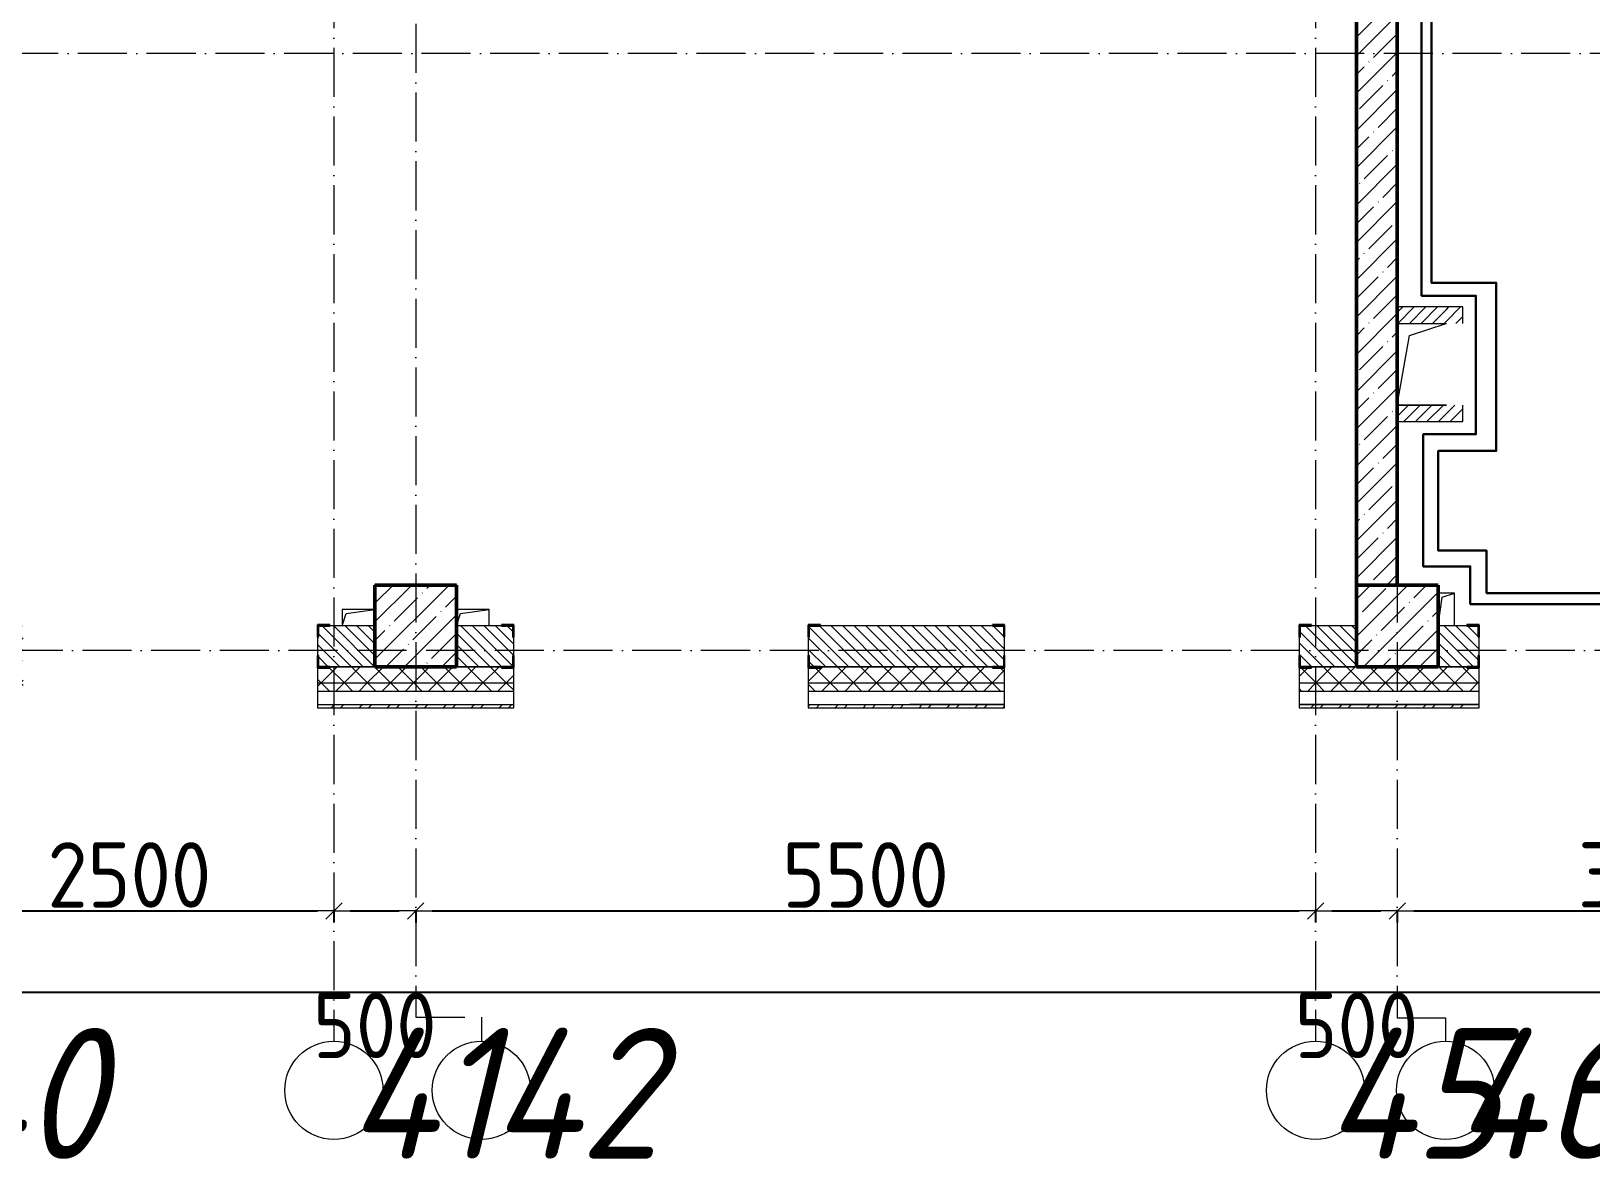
# Model space of a CAD drawing. Header units: millimetres. Extents: x -401725 to 250493, y 305116 to 802890.
# Drawn here: x 197579 to 207112, y 511189 to 518083 of the extents above; entities that cross this region are included whole.
import ezdxf

# ---------------------------------------------------------------- set-up
doc = ezdxf.new("R2010")
doc.units = ezdxf.units.MM
doc.linetypes.add('50_200_ШТРИХ_1Т_ш5_п1_п1_', pattern=[700, 500, -100, 0, -100])
for name, color, linetype, lineweight in [('A-____-____-DIMS', 7, 'Continuous', 9), ('A-FLOR-____-OTLN', 7, 'Continuous', 9), ('A-GENM-____-MCUT', 7, 'Continuous', 25), ('A-GENM-____-OTLN', 7, 'Continuous', 9), ('A-GENM-____-OTLN-1', 7, 'Continuous', 25), ('A-WALL-____-MCUT', 7, 'Continuous', 13), ('A-WALL-____-MCUT-1', 7, 'Continuous', 9), ('A-WALL-____-MCUT-2', 7, 'Continuous', 50), ('A-WALL-____-PATT-1', 7, 'Continuous', 9), ('A-WALL-FNSH-MCUT-1', 7, 'Continuous', 9), ('B2.11)', 212, 'Continuous', 30), ('B2.2.16)', 30, 'Continuous', 30), ('S-COLS-____-MCUT', 7, 'Continuous', 50), ('S-COLS-____-OTLN', 7, 'Continuous', 9), ('S-GRID-____-IDEN', 7, 'Continuous', 9), ('S-GRID-____-OTLN-1', 7, '50_200_ШТРИХ_1Т_ш5_п1_п1_', 9)]:
    doc.layers.add(name, color=color, linetype=linetype, lineweight=lineweight)
doc.styles.add('ISOCPEUR_I_9', font='isocpeui.ttf', dxfattribs={"width": 0.9, "height": 250})
doc.styles.add('СПДС', font='isocpeur.ttf', dxfattribs={"width": 0.9})
doc.dimstyles.new('Размера А3', dxfattribs={"dimtxt": 200, "dimasz": 100, "dimexe": 70, "dimexo": 100, "dimgap": 20, "dimtad": 1, "dimdec": 0, "dimrnd": 10, "dimzin": 0, "dimdsep": 46, "dimtxsty": 'СПДС', "dimblk": 'ARROWHEAD_6', "dimcen": 1, "dimclrd": 256, "dimclre": 256, "dimclrt": 256, "dimazin": 0, "dimtfac": 1, "dimtdec": 0, "dimtmove": 2, "dimatfit": 3, "dimfxl": 1, "dimtolj": 1, "dimtzin": 0, "dimarcsym": 0})
pattern_1 = [(45, (142429.06, 459015.94), (-70.71068, 70.71068), []), (135, (142429.06, 459015.94), (-70.71068, -70.71068), [])]
pattern_2 = [(135, (142429.057, 459015.94), (-35.35534, -35.35534), [])]
pattern_3 = [(45, (142429.057, 459015.94), (-35.35534, 35.35534), [])]
pattern_4 = [(45, (142429.06, 459015.94), (-85.53659, 85.53659), []), (45, (142486.08, 459015.94), (-85.53659, 85.53659), [])]

# ---------------------------------------------------------------- blocks, each defined once
blk = doc.blocks.new('BSC_Колонна _Прямоугольная - 500х500-V20-АР1_План отверстий 3 этажа в осях 1-64_Ю-ЯЯ')
at = {"layer": 'S-COLS-____-OTLN'}
h = blk.add_hatch(dxfattribs=at)
h.set_pattern_fill('FP_27', color=256, style=0, pattern_type=2)
h.set_pattern_definition([(45, (-63500, -55431.04), (-114.04925, 114.04925), []), (45, (-63385.95, -55431.04), (-114.04925, 114.04925), [201.613, -40.323, 3.353, -36.97])])
h.paths.add_polyline_path([(-250, -250), (250, -250), (250, 250), (-250, 250)], flags=0)
at = {"layer": 'S-COLS-____-MCUT'}
for p, q in [((250, 250), (-250, 250)), ((-250, 250), (-250, -250)), ((250, -250), (250, 250)), ((-250, -250), (250, -250))]:
    blk.add_line(p, q, dxfattribs=at)
blk = doc.blocks.new('BSC_Колонна _Прямоугольная - 500х500-V62-АР1_План отверстий 3 этажа в осях 1-64_Ю-ЯЯ')
at = {"layer": 'S-COLS-____-OTLN'}
h = blk.add_hatch(dxfattribs=at)
h.set_pattern_fill('FP_70', color=256, style=0, pattern_type=2)
h.set_pattern_definition([(45, (-57500, -55431.04), (-114.04925, 114.04925), []), (45, (-57385.95, -55431.04), (-114.04925, 114.04925), [201.613, -40.323, 3.353, -36.97])])
h.paths.add_polyline_path([(-250, -250), (250, -250), (250, 250), (-250, 250), (-250, 177.9)], flags=0)
at = {"layer": 'S-COLS-____-MCUT'}
for p, q in [((250, 250), (-250, 250)), ((-250, 250), (-250, -250)), ((250, -250), (250, 250)), ((-250, -250), (250, -250))]:
    blk.add_line(p, q, dxfattribs=at)
blk = doc.blocks.new('Фахверк_СКБ_Уголок - 250_2700-27497298-АР1_План отверстий 3 этажа в осях 1-64_Ю-ЯЯ')
at = {"layer": 'A-GENM-____-MCUT'}
for p, q in [((200, 181), (125, 181)), ((125, 181), (125, 106)), ((125, 106), (131, 106)), ((131, 106), (131, 175)), ((131, 175), (200, 175)), ((200, 175), (200, 181)), ((131, -6), (125, -6)), ((125, -6), (125, -81)), ((125, -81), (200, -81)), ((131, -75), (131, -6)), ((200, -75), (131, -75)), ((200, -81), (200, -75))]:
    blk.add_line(p, q, dxfattribs=at)
blk = doc.blocks.new('AR_Отверстие прямоугольное _в плите_ - AR_Отверстие прямоугольное _в плите_-V178-АР1_План отверстий 3 этажа в осях 1-64_Ю-ЯЯ')
at = {"layer": 'A-GENM-____-OTLN'}
for p, q in [((100, 50), (-100, 50)), ((-100, -50), (-75, 25)), ((-75, 25), (100, 50)), ((100, -50), (100, 50))]:
    blk.add_line(p, q, dxfattribs=at)
blk = doc.blocks.new('AR_Отверстие прямоугольное _в плите_ - AR_Отверстие прямоугольное _в плите_-30510843-АР1_План отверстий 3 этажа в осях 1-64_Ю-ЯЯ')
at = {"layer": 'A-GENM-____-OTLN'}
for p, q in [((50, 100), (-50, 100)), ((-25, 75), (50, 100)), ((50, -100), (50, 100)), ((-50, -100), (-25, 75))]:
    blk.add_line(p, q, dxfattribs=at)
blk = doc.blocks.new('AR_Отверстие прямоугольное _в плите_ - AR_Отверстие прямоугольное _в плите_-V185-АР1_План отверстий 3 этажа в осях 1-64_Ю-ЯЯ')
at = {"layer": 'A-GENM-____-OTLN'}
for p, q in [((100, 50), (-100, 50)), ((-100, 50), (-100, -50)), ((-100, -50), (-75, 25)), ((-75, 25), (100, 50))]:
    blk.add_line(p, q, dxfattribs=at)
blk = doc.blocks.new('AR_Отверстие прямоугольное _в плите_ - AR_Отверстие прямоугольное _в плите_-30459333-АР1_План отверстий 3 этажа в осях 1-64_Ю-ЯЯ')
at = {"layer": 'A-GENM-____-OTLN'}
for p, q in [((-75, 175), (148.4, 249.5)), ((-150, -250), (-75, 175)), ((-150, -250), (150, -250))]:
    blk.add_line(p, q, dxfattribs=at)
blk = doc.blocks.new('Ось сетки - Круг_Ø6_00__ISO-2_5_0_9K_-25732049-АР1_План отверстий 3 этажа в осях 1-64_Ю-ЯЯ')
at = {"layer": 'S-GRID-____-IDEN'}
blk.add_circle((0, 0), 3, dxfattribs=at)
blk = doc.blocks.new('ARROWHEAD_6')
at = {"color": 0, "linetype": 'Continuous'}
for p, q in [((0, 0), (-1, 0)), ((-0.5, -0.5), (0.5, 0.5))]:
    blk.add_line(p, q, dxfattribs=at)
blk = doc.blocks.new('*D2580')
at = {"layer": 'A-____-____-DIMS', "lineweight": -2, "transparency": 16777216}
for p, q in [((196929.1, 512710.5), (196929.1, 512634.4)), ((197029.1, 512704.4), (199329.1, 512704.4)), ((199429.1, 512710.5), (199429.1, 512634.4))]:
    blk.add_line(p, q, dxfattribs=at)
at = {"layer": 'Defpoints', "color": 0, "transparency": 16777216}
for p in [(196929.1, 512810.5), (199429.1, 512810.5), (199429.1, 512704.4)]:
    blk.add_point(p, dxfattribs=at)
at = {"layer": 'A-____-____-DIMS', "lineweight": -2, "transparency": 16777216, "xscale": 100, "yscale": 100, "zscale": 100, "rotation": 180}
blk.add_blockref('ARROWHEAD_6', (196929.1, 512704.4), dxfattribs=at)
at = {"layer": 'A-____-____-DIMS', "lineweight": -2, "transparency": 16777216, "xscale": 100, "yscale": 100, "zscale": 100}
blk.add_blockref('ARROWHEAD_6', (199429.1, 512704.4), dxfattribs=at)
at = {"layer": 'A-____-____-DIMS', "transparency": 16777216, "insert": (198179.1, 512924.4), "char_height": 400, "attachment_point": 5, "style": 'СПДС'}
blk.add_mtext('\\A1;2500', dxfattribs=at)
blk = doc.blocks.new('*D2581')
at = {"layer": 'A-____-____-DIMS', "lineweight": -2, "transparency": 16777216}
for p, q in [((199429.1, 512710.5), (199429.1, 512634.4)), ((199529.1, 512704.4), (199829.1, 512704.4)), ((199929.1, 512710.5), (199929.1, 512634.4))]:
    blk.add_line(p, q, dxfattribs=at)
at = {"layer": 'Defpoints', "color": 0, "transparency": 16777216}
for p in [(199429.1, 512810.5), (199929.1, 512810.5), (199929.1, 512704.4)]:
    blk.add_point(p, dxfattribs=at)
at = {"layer": 'A-____-____-DIMS', "lineweight": -2, "transparency": 16777216, "xscale": 100, "yscale": 100, "zscale": 100, "rotation": 180}
blk.add_blockref('ARROWHEAD_6', (199429.1, 512704.4), dxfattribs=at)
at = {"layer": 'A-____-____-DIMS', "lineweight": -2, "transparency": 16777216, "xscale": 100, "yscale": 100, "zscale": 100}
blk.add_blockref('ARROWHEAD_6', (199929.1, 512704.4), dxfattribs=at)
at = {"layer": 'A-____-____-DIMS', "transparency": 16777216, "insert": (199679.1, 512004.4), "char_height": 400, "attachment_point": 5, "style": 'СПДС'}
blk.add_mtext('\\A1;500', dxfattribs=at)
blk = doc.blocks.new('*D2582')
at = {"layer": 'A-____-____-DIMS', "lineweight": -2, "transparency": 16777216}
for p, q in [((199929.1, 512710.5), (199929.1, 512634.4)), ((200029.1, 512704.4), (205329.1, 512704.4)), ((205429.1, 512710.5), (205429.1, 512634.4))]:
    blk.add_line(p, q, dxfattribs=at)
at = {"layer": 'Defpoints', "color": 0, "transparency": 16777216}
for p in [(199929.1, 512810.5), (205429.1, 512810.5), (205429.1, 512704.4)]:
    blk.add_point(p, dxfattribs=at)
at = {"layer": 'A-____-____-DIMS', "lineweight": -2, "transparency": 16777216, "xscale": 100, "yscale": 100, "zscale": 100, "rotation": 180}
blk.add_blockref('ARROWHEAD_6', (199929.1, 512704.4), dxfattribs=at)
at = {"layer": 'A-____-____-DIMS', "lineweight": -2, "transparency": 16777216, "xscale": 100, "yscale": 100, "zscale": 100}
blk.add_blockref('ARROWHEAD_6', (205429.1, 512704.4), dxfattribs=at)
at = {"layer": 'A-____-____-DIMS', "transparency": 16777216, "insert": (202679.1, 512924.4), "char_height": 400, "attachment_point": 5, "style": 'СПДС'}
blk.add_mtext('\\A1;5500', dxfattribs=at)
blk = doc.blocks.new('*D2583')
at = {"layer": 'A-____-____-DIMS', "lineweight": -2, "transparency": 16777216}
for p, q in [((205429.1, 512710.5), (205429.1, 512634.4)), ((205529.1, 512704.4), (205829.1, 512704.4)), ((205929.1, 512710.5), (205929.1, 512634.4))]:
    blk.add_line(p, q, dxfattribs=at)
at = {"layer": 'Defpoints', "color": 0, "transparency": 16777216}
for p in [(205429.1, 512810.5), (205929.1, 512810.5), (205929.1, 512704.4)]:
    blk.add_point(p, dxfattribs=at)
at = {"layer": 'A-____-____-DIMS', "lineweight": -2, "transparency": 16777216, "xscale": 100, "yscale": 100, "zscale": 100, "rotation": 180}
blk.add_blockref('ARROWHEAD_6', (205429.1, 512704.4), dxfattribs=at)
at = {"layer": 'A-____-____-DIMS', "lineweight": -2, "transparency": 16777216, "xscale": 100, "yscale": 100, "zscale": 100}
blk.add_blockref('ARROWHEAD_6', (205929.1, 512704.4), dxfattribs=at)
at = {"layer": 'A-____-____-DIMS', "transparency": 16777216, "insert": (205679.1, 512004.4), "char_height": 400, "attachment_point": 5, "style": 'СПДС'}
blk.add_mtext('\\A1;500', dxfattribs=at)
blk = doc.blocks.new('*D2584')
at = {"layer": 'A-____-____-DIMS', "lineweight": -2, "transparency": 16777216}
for p, q in [((205929.1, 512710.5), (205929.1, 512634.4)), ((206029.1, 512704.4), (209029.1, 512704.4)), ((209129.1, 512710.5), (209129.1, 512634.4))]:
    blk.add_line(p, q, dxfattribs=at)
at = {"layer": 'Defpoints', "color": 0, "transparency": 16777216}
for p in [(205929.1, 512810.5), (209129.1, 512810.5), (209129.1, 512704.4)]:
    blk.add_point(p, dxfattribs=at)
at = {"layer": 'A-____-____-DIMS', "lineweight": -2, "transparency": 16777216, "xscale": 100, "yscale": 100, "zscale": 100, "rotation": 180}
blk.add_blockref('ARROWHEAD_6', (205929.1, 512704.4), dxfattribs=at)
at = {"layer": 'A-____-____-DIMS', "lineweight": -2, "transparency": 16777216, "xscale": 100, "yscale": 100, "zscale": 100}
blk.add_blockref('ARROWHEAD_6', (209129.1, 512704.4), dxfattribs=at)
at = {"layer": 'A-____-____-DIMS', "transparency": 16777216, "insert": (207529.1, 512924.4), "char_height": 400, "attachment_point": 5, "style": 'СПДС'}
blk.add_mtext('\\A1;3200', dxfattribs=at)
blk = doc.blocks.new('*D2587')
at = {"layer": 'A-____-____-DIMS', "lineweight": -2, "transparency": 16777216}
for p, q in [((140079.1, 512213.7), (140079.1, 512137.6)), ((140179.1, 512207.6), (213379.1, 512207.6)), ((213479.1, 512213.7), (213479.1, 512137.6))]:
    blk.add_line(p, q, dxfattribs=at)
at = {"layer": 'Defpoints', "color": 0, "transparency": 16777216}
for p in [(140079.1, 512313.7), (213479.1, 512313.7), (213479.1, 512207.6)]:
    blk.add_point(p, dxfattribs=at)
at = {"layer": 'A-____-____-DIMS', "lineweight": -2, "transparency": 16777216, "xscale": 100, "yscale": 100, "zscale": 100, "rotation": 180}
blk.add_blockref('ARROWHEAD_6', (140079.1, 512207.6), dxfattribs=at)
at = {"layer": 'A-____-____-DIMS', "lineweight": -2, "transparency": 16777216, "xscale": 100, "yscale": 100, "zscale": 100}
blk.add_blockref('ARROWHEAD_6', (213479.1, 512207.6), dxfattribs=at)
at = {"layer": 'A-____-____-DIMS', "transparency": 16777216, "insert": (176779.1, 512427.6), "char_height": 400, "attachment_point": 5, "style": 'СПДС'}
blk.add_mtext('\\A1;73400', dxfattribs=at)

msp = doc.modelspace()

# ---------------------------------------------------------------- hatches: boundary and pattern name
at = {"layer": 'A-WALL-____-PATT-1'}
h = msp.add_hatch(dxfattribs=at)
h.set_pattern_fill('FP_12', color=256, style=0, pattern_type=2)
h.set_pattern_definition([(45, (142429.06, 459015.94), (-114.04925, 114.04925), []), (45, (142543.1, 459015.94), (-114.04925, 114.04925), [201.612, -40.322, 3.353, -36.97])])
h.paths.add_polyline_path([(205929.0567, 514696.983), (205929.0567, 521696.983), (205679.0567, 521696.983), (205679.0567, 514696.983)], flags=0)
h = msp.add_hatch(dxfattribs=at)
h.set_pattern_fill('FP_8', color=256, style=0, pattern_type=2)
h.set_pattern_definition(pattern_3)
h.paths.add_polyline_path([(205929.0567, 516296.983), (206229.0567, 516296.983), (206229.0567, 516396.983), (205929.0567, 516396.983)], flags=0)
h = msp.add_hatch(dxfattribs=at)
h.set_pattern_fill('FP_8', color=256, style=0, pattern_type=2)
h.set_pattern_definition(pattern_3)
h.paths.add_polyline_path([(206229.0567, 516296.983), (206329.0567, 516296.983), (206329.0567, 516396.983), (206229.0567, 516396.983)], flags=0)
h = msp.add_hatch(dxfattribs=at)
h.set_pattern_fill('FP_8', color=256, style=0, pattern_type=2)
h.set_pattern_definition(pattern_3)
h.paths.add_polyline_path([(205929.0567, 515696.983), (206329.0567, 515696.983), (206329.0567, 515796.983), (205929.0567, 515796.983)], flags=0)
h = msp.add_hatch(dxfattribs=at)
h.set_pattern_fill('FP_9', color=256, style=0, pattern_type=2)
h.set_pattern_definition(pattern_2)
h.paths.add_polyline_path([(197179.0567, 514196.983), (197523.0567, 514196.983), (197523.0567, 514265.983), (197529.0567, 514265.983), (197529.0567, 514377.983), (197523.0567, 514377.983), (197523.0567, 514446.983), (197179.0567, 514446.983)], flags=0)
h.paths.add_polyline_path([(199679.0567, 514196.983), (199679.0567, 514446.983), (199335.0567, 514446.983), (199335.0567, 514377.983), (199329.0567, 514377.983), (199329.0567, 514265.983), (199335.0567, 514265.983), (199335.0567, 514196.983), (199404.0567, 514196.983)], flags=0)
h = msp.add_hatch(dxfattribs=at)
h.set_pattern_fill('FP_9', color=256, style=0, pattern_type=2)
h.set_pattern_definition(pattern_2)
h.paths.add_polyline_path([(205335.0567, 514196.983), (205679.0567, 514196.983), (205679.0567, 514446.983), (205335.0567, 514446.983), (205335.0567, 514377.983), (205329.0567, 514377.983), (205329.0567, 514265.983), (205335.0567, 514265.983)], flags=0)
h.paths.add_polyline_path([(203454.0567, 514196.983), (203523.0567, 514196.983), (203523.0567, 514265.983), (203529.0567, 514265.983), (203529.0567, 514377.983), (203523.0567, 514377.983), (203523.0567, 514446.983), (202335.0567, 514446.983), (202335.0567, 514377.983), (202329.0567, 514377.983), (202329.0567, 514265.983), (202335.0567, 514265.983), (202335.0567, 514196.983), (202508.8166, 514196.983)], flags=0)
h.paths.add_polyline_path([(200523.0567, 514196.983), (200523.0567, 514265.983), (200529.0567, 514265.983), (200529.0567, 514377.983), (200523.0567, 514377.983), (200523.0567, 514446.983), (200179.0567, 514446.983), (200179.0567, 514196.983), (200454.0567, 514196.983)], flags=0)
h = msp.add_hatch(dxfattribs=at)
h.set_pattern_fill('FP_9', color=256, style=0, pattern_type=2)
h.set_pattern_definition(pattern_2)
h.paths.add_polyline_path([(208879.0567, 514196.983), (208879.0567, 514446.983), (207435.0567, 514446.983), (207435.0567, 514377.983), (207429.0567, 514377.983), (207429.0567, 514265.983), (207435.0567, 514265.983), (207435.0567, 514196.983), (207811.2094, 514196.983)], flags=0)
h.paths.add_polyline_path([(206179.0567, 514196.983), (206423.0567, 514196.983), (206423.0567, 514265.983), (206429.0567, 514265.983), (206429.0567, 514377.983), (206423.0567, 514377.983), (206423.0567, 514446.983), (206179.0567, 514446.983), (206179.0567, 514202.983)], flags=0)
h = msp.add_hatch(dxfattribs=at)
h.set_pattern_fill('FP_4', color=256, style=0, pattern_type=2)
h.set_pattern_definition(pattern_1)
h.paths.add_polyline_path([(216648.5309, 514096.983), (216729.0567, 514096.983), (216729.0567, 514196.983), (210379.0567, 514196.983), (210379.0567, 514096.983), (213113.6023, 514096.983)], flags=0)
h.paths.add_polyline_path([(206043.7451, 514096.983), (206429.0567, 514096.983), (206429.0567, 514190.983), (206354.0567, 514190.983), (206354.0567, 514196.983), (205404.0567, 514196.983), (205404.0567, 514190.983), (205329.0567, 514190.983), (205329.0567, 514096.983), (205679.0567, 514096.983)], flags=0)
h.paths.add_polyline_path([(207811.2094, 514096.983), (209379.0567, 514096.983), (209379.0567, 514196.983), (207504.0567, 514196.983), (207504.0567, 514190.983), (207429.0567, 514190.983), (207429.0567, 514096.983)], flags=0)
h.paths.add_polyline_path([(202404.0567, 514096.983), (203529.0567, 514096.983), (203529.0567, 514190.983), (203454.0567, 514190.983), (203454.0567, 514196.983), (202404.0567, 514196.983), (202404.0567, 514190.983), (202329.0567, 514190.983), (202329.0567, 514096.983), (202335.0567, 514096.983)], flags=0)
h.paths.add_polyline_path([(200529.0567, 514096.983), (200529.0567, 514190.983), (200454.0567, 514190.983), (200454.0567, 514196.983), (199404.0567, 514196.983), (199404.0567, 514190.983), (199329.0567, 514190.983), (199329.0567, 514096.983), (199857.6201, 514096.983)], flags=0)
h.paths.add_polyline_path([(196404.0567, 514096.983), (197529.0567, 514096.983), (197529.0567, 514190.983), (197454.0567, 514190.983), (197454.0567, 514196.983), (196404.0567, 514196.983), (196404.0567, 514190.983), (196329.0567, 514190.983), (196329.0567, 514096.983)], flags=0)
h.paths.add_polyline_path([(194454.0567, 514096.983), (194529.0567, 514096.983), (194529.0567, 514190.983), (194454.0567, 514190.983), (194454.0567, 514196.983), (193404.0567, 514196.983), (193404.0567, 514190.983), (193329.0567, 514190.983), (193329.0567, 514096.983), (193671.4951, 514096.983)], flags=0)
h.paths.add_polyline_path([(190679.0567, 514096.983), (191529.0567, 514096.983), (191529.0567, 514190.983), (191454.0567, 514190.983), (191454.0567, 514196.983), (190404.0567, 514196.983), (190404.0567, 514190.983), (190329.0567, 514190.983), (190329.0567, 514096.983), (190404.0567, 514096.983)], flags=0)
h.paths.add_polyline_path([(188369.1023, 514096.983), (188529.0567, 514096.983), (188529.0567, 514190.983), (188454.0567, 514190.983), (188454.0567, 514196.983), (186854.0567, 514196.983), (186854.0567, 514190.983), (186779.0567, 514190.983), (186779.0567, 514096.983), (187485.3701, 514096.983)], flags=0)
h.paths.add_polyline_path([(184834.1737, 514096.983), (184979.0567, 514096.983), (184979.0567, 514190.983), (184904.0567, 514190.983), (184904.0567, 514196.983), (183854.0567, 514196.983), (183854.0567, 514190.983), (183779.0567, 514190.983), (183779.0567, 514096.983)], flags=0)
h.paths.add_polyline_path([(181979.0567, 514096.983), (181979.0567, 514190.983), (181904.0567, 514190.983), (181904.0567, 514196.983), (180854.0567, 514196.983), (180854.0567, 514190.983), (180779.0567, 514190.983), (180779.0567, 514096.983), (181299.2451, 514096.983)], flags=0)
h.paths.add_polyline_path([(178648.0487, 514096.983), (178979.0567, 514096.983), (178979.0567, 514190.983), (178904.0567, 514190.983), (178904.0567, 514196.983), (177854.0567, 514196.983), (177854.0567, 514190.983), (177779.0567, 514190.983), (177779.0567, 514096.983), (178206.1826, 514096.983)], flags=0)
h.paths.add_polyline_path([(174854.0567, 514096.983), (175979.0567, 514096.983), (175979.0567, 514190.983), (175904.0567, 514190.983), (175904.0567, 514196.983), (174854.0567, 514196.983), (174854.0567, 514190.983), (174779.0567, 514190.983), (174779.0567, 514096.983), (174785.0567, 514096.983)], flags=0)
h.paths.add_polyline_path([(171779.0567, 514096.983), (172979.0567, 514096.983), (172979.0567, 514190.983), (172904.0567, 514190.983), (172904.0567, 514196.983), (171854.0567, 514196.983), (171854.0567, 514190.983), (171779.0567, 514190.983)], flags=0)
h.paths.add_polyline_path([(169979.0567, 514096.983), (169979.0567, 514190.983), (169904.0567, 514190.983), (169904.0567, 514196.983), (168854.0567, 514196.983), (168854.0567, 514190.983), (168779.0567, 514190.983), (168779.0567, 514096.983), (169810.7272, 514096.983)], flags=0)
h.paths.add_polyline_path([(165854.0567, 514096.983), (166979.0567, 514096.983), (166979.0567, 514190.983), (166904.0567, 514190.983), (166904.0567, 514196.983), (165854.0567, 514196.983), (165854.0567, 514190.983), (165779.0567, 514190.983), (165779.0567, 514096.983), (165785.0567, 514096.983)], flags=0)
h.paths.add_polyline_path([(163979.0567, 514096.983), (163979.0567, 514190.983), (163904.0567, 514190.983), (163904.0567, 514196.983), (162854.0567, 514196.983), (162854.0567, 514190.983), (162779.0567, 514190.983), (162779.0567, 514096.983), (163904.0567, 514096.983)], flags=0)
h.paths.add_polyline_path([(160629.0567, 514096.983), (160979.0567, 514096.983), (160979.0567, 514190.983), (160904.0567, 514190.983), (160904.0567, 514196.983), (159854.0567, 514196.983), (159854.0567, 514190.983), (159779.0567, 514190.983), (159779.0567, 514096.983), (160129.0567, 514096.983)], flags=0)
h.paths.add_polyline_path([(158779.0567, 514096.983), (158779.0567, 514190.983), (158704.0567, 514190.983), (158704.0567, 514196.983), (148979.0567, 514196.983), (148979.0567, 514096.983), (158322.2094, 514096.983)], flags=0)
h.paths.add_polyline_path([(147979.0567, 514096.983), (147979.0567, 514196.983), (139979.0567, 514196.983), (139979.0567, 514096.983), (145949.9594, 514096.983)], flags=0)
h = msp.add_hatch(dxfattribs=at)
h.set_pattern_fill('FP_4', color=256, style=0, pattern_type=2)
h.set_pattern_definition(pattern_1)
h.paths.add_polyline_path([(216729.0567, 514046.983), (216729.0567, 514096.983), (210379.0567, 514096.983), (210379.0567, 514046.983), (216648.5309, 514046.983)], flags=0)
h.paths.add_polyline_path([(209379.0567, 514046.983), (209379.0567, 514096.983), (207429.0567, 514096.983), (207429.0567, 514046.983), (207811.2094, 514046.983)], flags=0)
h.paths.add_polyline_path([(203529.0567, 514046.983), (203529.0567, 514096.983), (202329.0567, 514096.983), (202329.0567, 514046.983), (202508.8166, 514046.983)], flags=0)
h.paths.add_polyline_path([(206043.7451, 514046.983), (206429.0567, 514046.983), (206429.0567, 514096.983), (205329.0567, 514096.983), (205329.0567, 514046.983)], flags=0)
h.paths.add_polyline_path([(199857.6201, 514046.983), (200529.0567, 514046.983), (200529.0567, 514096.983), (199329.0567, 514096.983), (199329.0567, 514046.983)], flags=0)
h.paths.add_polyline_path([(197529.0567, 514046.983), (197529.0567, 514096.983), (196329.0567, 514096.983), (196329.0567, 514046.983), (197206.4237, 514046.983)], flags=0)
h.paths.add_polyline_path([(194529.0567, 514046.983), (194529.0567, 514096.983), (193329.0567, 514096.983), (193329.0567, 514046.983), (193671.4951, 514046.983)], flags=0)
h.paths.add_polyline_path([(191529.0567, 514046.983), (191529.0567, 514096.983), (190329.0567, 514096.983), (190329.0567, 514046.983), (191020.2987, 514046.983)], flags=0)
h.paths.add_polyline_path([(188529.0567, 514046.983), (188529.0567, 514096.983), (186779.0567, 514096.983), (186779.0567, 514046.983), (188369.1023, 514046.983)], flags=0)
h.paths.add_polyline_path([(184979.0567, 514046.983), (184979.0567, 514096.983), (183779.0567, 514096.983), (183779.0567, 514046.983), (184834.1737, 514046.983)], flags=0)
h.paths.add_polyline_path([(181979.0567, 514046.983), (181979.0567, 514096.983), (180779.0567, 514096.983), (180779.0567, 514046.983), (181299.2451, 514046.983)], flags=0)
h.paths.add_polyline_path([(178979.0567, 514046.983), (178979.0567, 514096.983), (177779.0567, 514096.983), (177779.0567, 514046.983), (178648.0487, 514046.983)], flags=0)
h.paths.add_polyline_path([(174779.0567, 514046.983), (175979.0567, 514046.983), (175979.0567, 514096.983), (174779.0567, 514096.983)], flags=0)
h.paths.add_polyline_path([(172461.9237, 514046.983), (172979.0567, 514046.983), (172979.0567, 514096.983), (171779.0567, 514096.983), (171779.0567, 514046.983)], flags=0)
h.paths.add_polyline_path([(169810.7272, 514046.983), (169979.0567, 514046.983), (169979.0567, 514096.983), (168779.0567, 514096.983), (168779.0567, 514046.983), (168926.9951, 514046.983)], flags=0)
h.paths.add_polyline_path([(166979.0567, 514046.983), (166979.0567, 514096.983), (165779.0567, 514096.983), (165779.0567, 514046.983), (166275.7987, 514046.983)], flags=0)
h.paths.add_polyline_path([(163624.6022, 514046.983), (163979.0567, 514046.983), (163979.0567, 514096.983), (162779.0567, 514096.983), (162779.0567, 514046.983)], flags=0)
h.paths.add_polyline_path([(160973.4058, 514046.983), (160979.0567, 514046.983), (160979.0567, 514096.983), (159779.0567, 514096.983), (159779.0567, 514046.983), (160089.6737, 514046.983)], flags=0)
h.paths.add_polyline_path([(158322.2094, 514046.983), (158779.0567, 514046.983), (158779.0567, 514096.983), (148979.0567, 514096.983), (148979.0567, 514046.983), (156554.7451, 514046.983)], flags=0)
h.paths.add_polyline_path([(147979.0567, 514046.983), (147979.0567, 514096.983), (139879.0567, 514096.983), (139879.0567, 514046.983), (145949.9594, 514046.983)], flags=0)
h = msp.add_hatch(dxfattribs=at)
h.set_pattern_fill('FP_6', color=256, style=0, pattern_type=2)
h.set_pattern_definition(pattern_4)
h.paths.add_polyline_path([(202508.8166, 513946.983), (202949.0567, 513946.983), (202949.0567, 513966.983), (202329.0567, 513966.983), (202329.0567, 513946.983)], flags=0)
h.paths.add_polyline_path([(200529.0567, 513946.983), (200529.0567, 513966.983), (199329.0567, 513966.983), (199329.0567, 513946.983), (199857.6201, 513946.983)], flags=0)
h.paths.add_polyline_path([(196329.0567, 513946.983), (197529.0567, 513946.983), (197529.0567, 513966.983), (196329.0567, 513966.983)], flags=0)
h.paths.add_polyline_path([(194529.0567, 513946.983), (194529.0567, 513966.983), (193329.0567, 513966.983), (193329.0567, 513946.983), (193671.4951, 513946.983)], flags=0)
h.paths.add_polyline_path([(191020.2987, 513946.983), (191529.0567, 513946.983), (191529.0567, 513966.983), (190329.0567, 513966.983), (190329.0567, 513946.983)], flags=0)
h.paths.add_polyline_path([(188529.0567, 513946.983), (188529.0567, 513966.983), (187664.0567, 513966.983), (187664.0567, 513946.983), (188369.1023, 513946.983)], flags=0)
h = msp.add_hatch(dxfattribs=at)
h.set_pattern_fill('FP_6', color=256, style=0, pattern_type=2)
h.set_pattern_definition(pattern_4)
h.paths.add_polyline_path([(216629.0567, 513946.983), (216629.0567, 513966.983), (210379.0567, 513966.983), (210379.0567, 513946.983), (213113.6023, 513946.983)], flags=0)
h.paths.add_polyline_path([(209379.0567, 513946.983), (209379.0567, 513966.983), (207429.0567, 513966.983), (207429.0567, 513946.983), (207811.2094, 513946.983)], flags=0)
h.paths.add_polyline_path([(205329.0567, 513946.983), (206429.0567, 513946.983), (206429.0567, 513966.983), (205329.0567, 513966.983)], flags=0)
h.paths.add_polyline_path([(202949.0567, 513946.983), (203529.0567, 513946.983), (203529.0567, 513966.983), (202949.0567, 513966.983)], flags=0)

# ---------------------------------------------------------------- linework, layer by layer
msp.add_lwpolyline([(199679.0567, 514446.983), (199679.0567, 514696.983), (200179.0567, 514696.983), (200179.0567, 514446.983)])
at = {"layer": 'A-FLOR-____-OTLN'}
msp.add_line((206229.0567, 515797.5226), (205929.0567, 515797.5226), dxfattribs=at)
at = {"layer": 'A-WALL-____-MCUT'}
for p, q in [((199679.0567, 514446.983), (199404.0567, 514446.983)), ((200454.0567, 514446.983), (200179.0567, 514446.983)), ((203454.0567, 514446.983), (202404.0567, 514446.983)), ((205679.0567, 514446.983), (205404.0567, 514446.983)), ((206354.0567, 514446.983), (206179.0567, 514446.983)), ((199329.0567, 514377.983), (199329.0567, 514265.983)), ((200529.0567, 514265.983), (200529.0567, 514377.983)), ((202329.0567, 514377.983), (202329.0567, 514265.983)), ((203529.0567, 514265.983), (203529.0567, 514377.983)), ((205329.0567, 514377.983), (205329.0567, 514265.983)), ((206429.0567, 514265.983), (206429.0567, 514377.983)), ((199329.0567, 514190.983), (199329.0567, 513966.983)), ((200529.0567, 513966.983), (200529.0567, 514190.983)), ((202329.0567, 514190.983), (202329.0567, 513966.983)), ((203529.0567, 513966.983), (203529.0567, 514190.983)), ((205329.0567, 514190.983), (205329.0567, 513966.983)), ((206429.0567, 513966.983), (206429.0567, 514190.983)), ((199329.0567, 513966.983), (200529.0567, 513966.983)), ((202329.0567, 513966.983), (203529.0567, 513966.983)), ((205329.0567, 513966.983), (206429.0567, 513966.983))]:
    msp.add_line(p, q, dxfattribs=at)
at = {"layer": 'A-WALL-____-MCUT-1'}
for p, q in [((199679.0567, 514196.983), (199404.0567, 514196.983)), ((199404.0567, 514196.983), (199679.0567, 514196.983)), ((200454.0567, 514196.983), (200179.0567, 514196.983)), ((200179.0567, 514196.983), (200454.0567, 514196.983)), ((203454.0567, 514196.983), (202404.0567, 514196.983)), ((202404.0567, 514196.983), (203454.0567, 514196.983)), ((205679.0567, 514196.983), (205404.0567, 514196.983)), ((205404.0567, 514196.983), (205679.0567, 514196.983)), ((206354.0567, 514196.983), (206179.0567, 514196.983)), ((206179.0567, 514196.983), (206354.0567, 514196.983)), ((200529.0567, 514096.983), (199329.0567, 514096.983)), ((200529.0567, 514046.983), (199329.0567, 514046.983)), ((203529.0567, 514096.983), (202329.0567, 514096.983)), ((203529.0567, 514046.983), (202329.0567, 514046.983)), ((206429.0567, 514096.983), (205329.0567, 514096.983)), ((206429.0567, 514046.983), (205329.0567, 514046.983))]:
    msp.add_line(p, q, dxfattribs=at)
at = {"layer": 'A-WALL-____-MCUT-2'}
for p, q in [((205679.0567, 521696.983), (205679.0567, 514696.983)), ((205929.0567, 514696.983), (205929.0567, 521696.983))]:
    msp.add_line(p, q, dxfattribs=at)
at = {"layer": 'A-WALL-FNSH-MCUT-1'}
for p, q in [((206329.0567, 516396.983), (205929.0567, 516396.983)), ((205929.0567, 516396.983), (205929.0567, 516296.983)), ((206329.0567, 516296.983), (206329.0567, 516396.983)), ((205929.0567, 516296.983), (206229.0567, 516296.983)), ((206229.0567, 515796.983), (205929.0567, 515796.983)), ((205929.0567, 515796.983), (205929.0567, 515696.983)), ((206329.0567, 515696.983), (206329.0567, 515796.983)), ((205929.0567, 515696.983), (206329.0567, 515696.983)), ((199329.0567, 513966.983), (199329.0567, 513946.983)), ((199329.0567, 513946.983), (200529.0567, 513946.983)), ((200529.0567, 513946.983), (200529.0567, 513966.983)), ((202329.0567, 513966.983), (202329.0567, 513966.983)), ((202329.0567, 513966.983), (202329.0567, 513946.983)), ((202329.0567, 513946.983), (202949.0567, 513946.983)), ((203529.0567, 513966.983), (202949.0567, 513966.983)), ((202949.0567, 513946.983), (203529.0567, 513946.983)), ((203529.0567, 513946.983), (203529.0567, 513966.983)), ((206429.0567, 513966.983), (205329.0567, 513966.983)), ((205329.0567, 513966.983), (205329.0567, 513946.983)), ((205329.0567, 513946.983), (206429.0567, 513946.983)), ((206429.0567, 513946.983), (206429.0567, 513966.983))]:
    msp.add_line(p, q, dxfattribs=at)
at = {"layer": 'B2.11)'}
msp.add_lwpolyline([(208567.5854, 519771.3764), (207243.8478, 519771.3764), (207243.8478, 519553.6308), (208603.4164, 519553.6308), (208603.4164, 514580.634), (206374.5654, 514580.634), (206374.5654, 514811.1983), (206087.9989, 514811.1983), (206087.9989, 515618.4257), (206409.5122, 515618.4257), (206409.5122, 516465.3832), (206077.5064, 516465.3832), (206077.5064, 520372.769), (206533.3007, 520372.769), (206533.3007, 521871.4836), (208567.5854, 521871.4836)], dxfattribs=at)
at = {"layer": 'B2.2.16)'}
msp.add_lwpolyline([(208361.0038, 521806.5352), (206633.2621, 521806.5352), (206633.2621, 520263.8709), (206137.3115, 520263.8709), (206137.3115, 516545.4338), (206534.2386, 516545.4338), (206534.2386, 515516.8129), (206178.8323, 515516.8129), (206178.8323, 514907.1681), (206474.507, 514907.1681), (206474.507, 514648.1862), (208514.9533, 514648.1862), (208514.9533, 519467.7798), (207118.4914, 519467.7798), (207118.4914, 519876.6772), (208361.0038, 519876.6772), (208361.0038, 521806.5352)], dxfattribs=at)
at = {"layer": 'S-GRID-____-OTLN-1', "color": 251, "ltscale": 0.6, "true_color": 0x636466}
for p, q in [((199429.0567, 549908.7924), (199429.0567, 511907.5288)), ((205429.0567, 549908.7924), (205429.0567, 511907.5288)), ((199929.0567, 549635.4446), (199929.0567, 512055.4651)), ((205929.0567, 549635.4446), (205929.0567, 512050.5111)), ((217909.0972, 517946.983), (137760.2865, 517946.983)), ((246503.4633, 514296.983), (137760.2865, 514296.983)), ((199929.0567, 512055.4651), (200330.7931, 512055.4651)), ((200330.7931, 512055.4651), (200330.7931, 511907.5288)), ((205929.0567, 512050.5111), (206223.5655, 512050.5111)), ((206223.5655, 512050.5111), (206223.5655, 511907.5288))]:
    msp.add_line(p, q, dxfattribs=at)

# ---------------------------------------------------------------- block references
at = {"layer": 'A-GENM-____-OTLN'}
for name, p in [('AR_Отверстие прямоугольное _в плите_ - AR_Отверстие прямоугольное _в плите_-30459333-АР1_План отверстий 3 этажа в осях 1-64_Ю-ЯЯ', (206079.0567, 516047.5226)), ('AR_Отверстие прямоугольное _в плите_ - AR_Отверстие прямоугольное _в плите_-30510843-АР1_План отверстий 3 этажа в осях 1-64_Ю-ЯЯ', (206229.0567, 514546.983)), ('AR_Отверстие прямоугольное _в плите_ - AR_Отверстие прямоугольное _в плите_-V185-АР1_План отверстий 3 этажа в осях 1-64_Ю-ЯЯ', (199579.0567, 514496.983)), ('AR_Отверстие прямоугольное _в плите_ - AR_Отверстие прямоугольное _в плите_-V178-АР1_План отверстий 3 этажа в осях 1-64_Ю-ЯЯ', (200279.0567, 514496.983))]:
    msp.add_blockref(name, p, dxfattribs=at)
at = {"layer": 'A-GENM-____-OTLN-1'}
for p in [(199204.0567, 514271.983), (202204.0567, 514271.983), (205204.0567, 514271.983)]:
    msp.add_blockref('Фахверк_СКБ_Уголок - 250_2700-27497298-АР1_План отверстий 3 этажа в осях 1-64_Ю-ЯЯ', p, dxfattribs=at)
at = {"layer": 'A-GENM-____-OTLN-1', "rotation": 180}
for p in [(200654.0567, 514371.983), (203654.0567, 514371.983), (206554.0567, 514371.983)]:
    msp.add_blockref('Фахверк_СКБ_Уголок - 250_2700-27497298-АР1_План отверстий 3 этажа в осях 1-64_Ю-ЯЯ', p, dxfattribs=at)
at = {"layer": 'S-COLS-____-OTLN'}
for name, p in [('BSC_Колонна _Прямоугольная - 500х500-V62-АР1_План отверстий 3 этажа в осях 1-64_Ю-ЯЯ', (199929.0567, 514446.983)), ('BSC_Колонна _Прямоугольная - 500х500-V20-АР1_План отверстий 3 этажа в осях 1-64_Ю-ЯЯ', (205929.0567, 514446.983))]:
    msp.add_blockref(name, p, dxfattribs=at)
at = {"layer": 'S-GRID-____-IDEN', "xscale": 99.99999999999993, "yscale": 99.99999999999993, "zscale": 99.99999999999993, "rotation": 180}
for p in [(199429.0567, 511607.5288), (200330.7931, 511607.5288), (205429.0567, 511607.5288), (206223.5655, 511607.5288)]:
    msp.add_blockref('Ось сетки - Круг_Ø6_00__ISO-2_5_0_9K_-25732049-АР1_План отверстий 3 этажа в осях 1-64_Ю-ЯЯ', p, dxfattribs=at)

# ---------------------------------------------------------------- texts
at = {"layer": 'S-GRID-____-IDEN', "char_height": 800, "attachment_point": 1, "style": 'ISOCPEUR_I_9'}
for s, insert, width in [('40', (196987.3502, 511988.7161), 425.696062), ('41', (199511.2002, 511988.7161), 367.974562), ('42', (200389.0865, 511988.7161), 425.696062), ('45', (205487.3502, 511988.7161), 425.696062), ('46', (206281.8589, 511988.7161), 425.696062)]:
    msp.add_mtext(s, dxfattribs=dict(at, insert=insert, width=width))

# ---------------------------------------------------------------- dimensions: what is measured, and where the dimension line sits
at = {"layer": 'A-____-____-DIMS'}
for base, p1, p2, picture, middle in [((199429.0567, 512704.4081), (196929.0567, 512810.4741), (199429.0567, 512810.4741), '*D2580', (198179.0567, 512924.4081)), ((205429.0567, 512704.4081), (199929.0567, 512810.4741), (205429.0567, 512810.4741), '*D2582', (202679.0567, 512924.4081)), ((209129.0567, 512704.4081), (205929.0567, 512810.4741), (209129.0567, 512810.4741), '*D2584', (207529.0567, 512924.4081)), ((199929.0567, 512704.4081), (199429.0567, 512810.4741), (199929.0567, 512810.4741), '*D2581', (199679.0567, 512004.4081)), ((205929.0567, 512704.4081), (205429.0567, 512810.4741), (205929.0567, 512810.4741), '*D2583', (205679.0567, 512004.4081)), ((213479.0567, 512207.6078), (140079.0567, 512313.6738), (213479.0567, 512313.6738), '*D2587', (176779.0567, 512427.6078))]:
    dim = msp.add_linear_dim(base=base, p1=p1, p2=p2, dimstyle='Размера А3', override={"dimtxt": 400}, dxfattribs=at)
    dim.commit()
    dim.dimension.update_dxf_attribs({"geometry": picture, "text_midpoint": middle})

doc.saveas('drawing.dxf')
